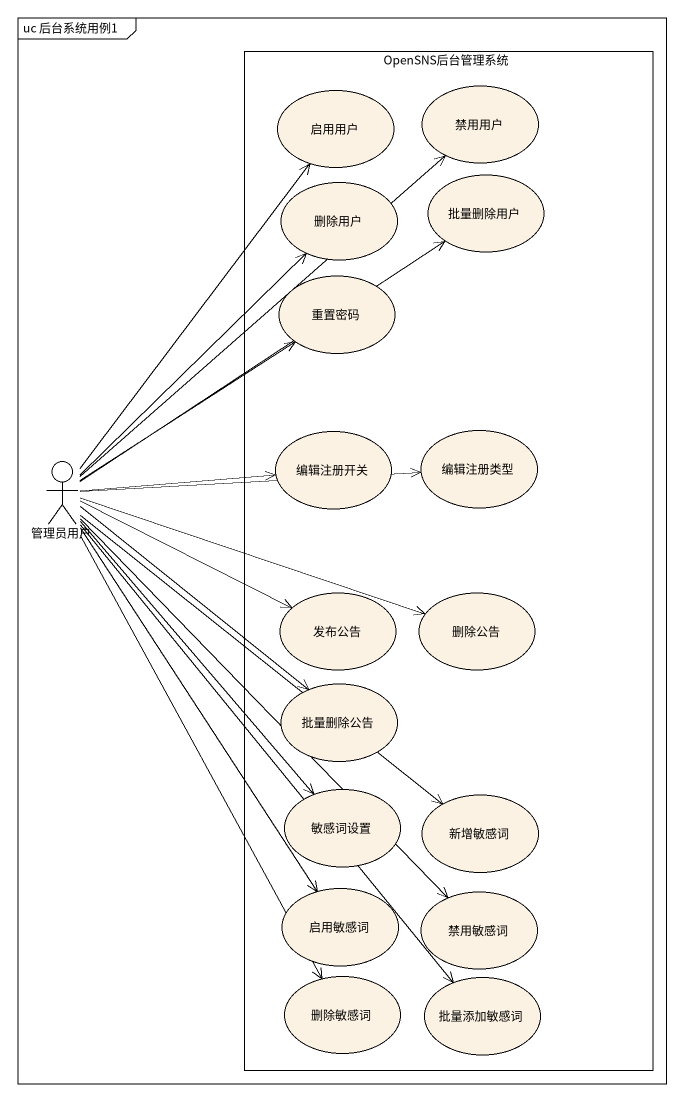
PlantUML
@startuml
mainframe uc 后台系统用例1
rectangle OpenSNS后台管理系统 {
  usecase 启用用户
  usecase 禁用用户
  usecase 批量删除用户
  usecase 删除用户
  usecase 重置密码
  usecase 编辑注册类型
  usecase 编辑注册开关
  usecase 发布公告
  usecase 删除公告
  usecase 批量删除公告
  usecase 敏感词设置
  usecase 新增敏感词
  usecase 启用敏感词
  usecase 禁用敏感词
  usecase 删除敏感词
  usecase 批量添加敏感词
}
actor 管理员用户
管理员用户 -up-> 启用用户
管理员用户 -up-> 禁用用户
管理员用户 -up-> 批量删除用户
管理员用户 -up-> 删除用户
管理员用户 -up-> 重置密码
管理员用户 -right-> 编辑注册类型
管理员用户 -right-> 编辑注册开关
管理员用户 -right-> 发布公告
管理员用户 -right-> 删除公告
管理员用户 --> 批量删除公告
管理员用户 --> 敏感词设置
管理员用户 --> 新增敏感词
管理员用户 --> 启用敏感词
管理员用户 --> 禁用敏感词
管理员用户 --> 删除敏感词
管理员用户 --> 批量添加敏感词
@enduml
